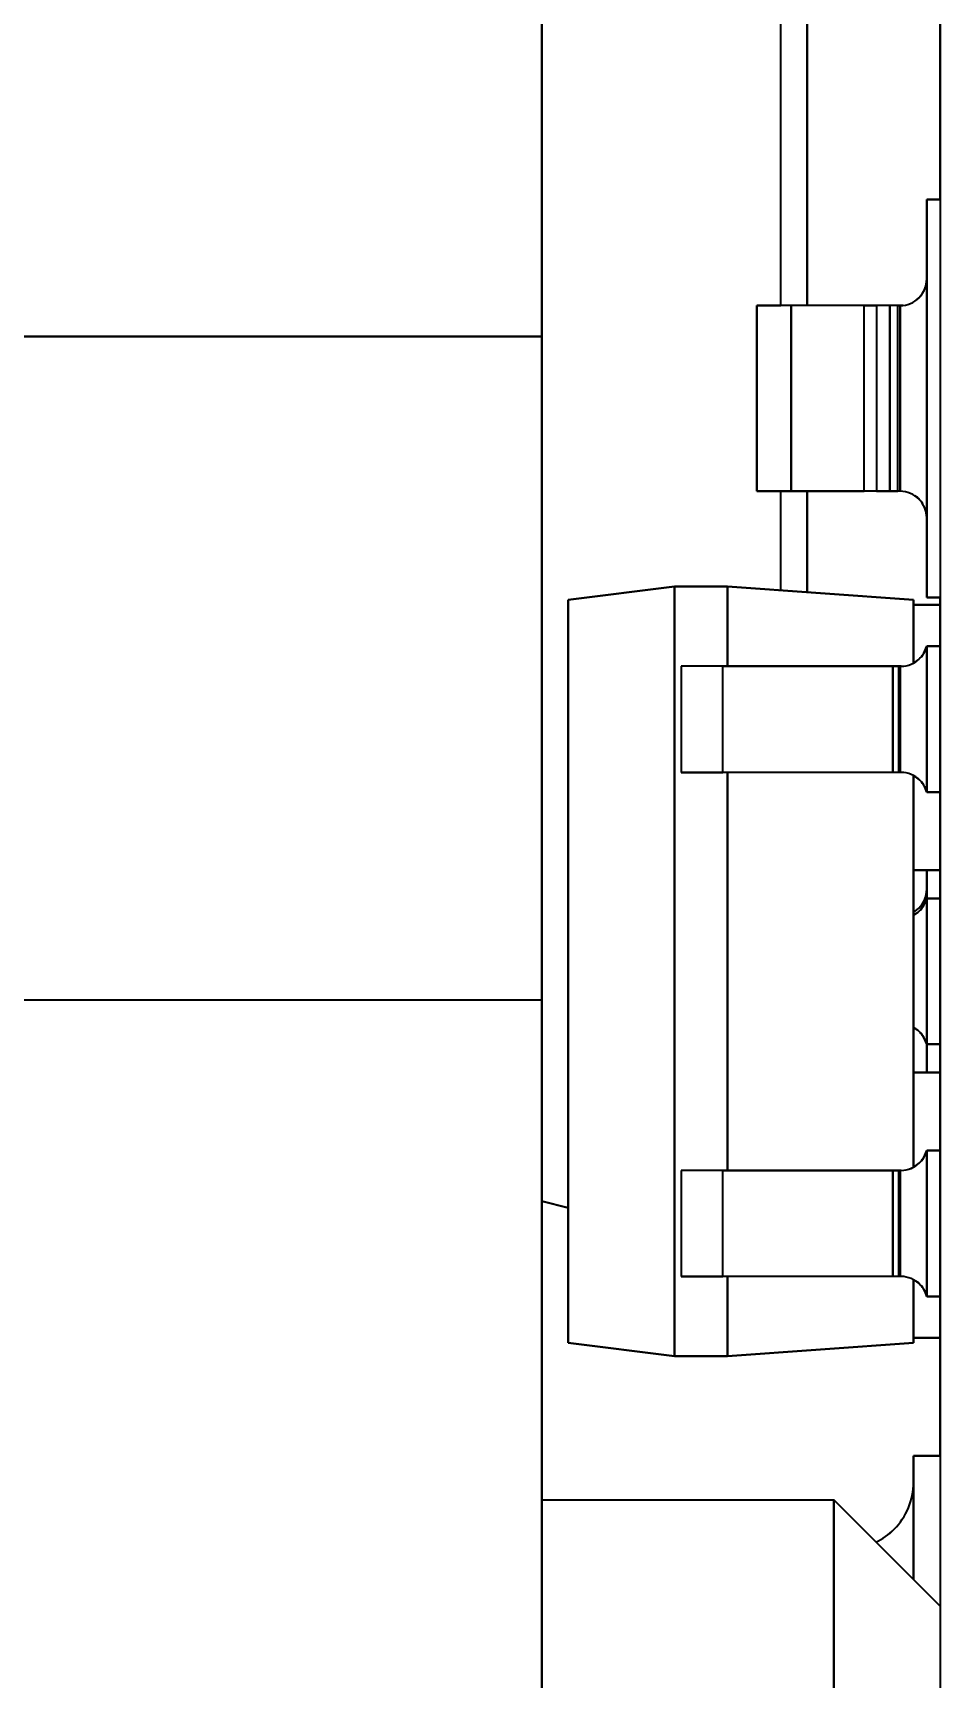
# Model space of a CAD drawing. Extents: x 146 to 1134, y 78 to 926.
# Drawn here: x 285.24 to 288.65, y 330.91 to 337.11 of the extents above; entities that cross this region are included whole.
import ezdxf

# ---------------------------------------------------------------- set-up
doc = ezdxf.new("R2010")
doc.units = 0

msp = doc.modelspace()

# ---------------------------------------------------------------- linework, layer by layer
at = {"color": 7, "lineweight": 35}
msp.add_line((288.6542, 350.7385), (288.6542, 329.0758), dxfattribs=at)
msp.add_line((288.6542, 350.7385), (288.6542, 329.0758), dxfattribs=at)
at = {"color": 7, "lineweight": 35, "ltscale": 0.095}
for p, q in [((287.1542, 335.9702), (287.1542, 339.7702)), ((287.1542, 339.7702), (287.1542, 335.9702)), ((287.1542, 333.4702), (287.1542, 329.6702)), ((287.1542, 329.6702), (287.1542, 333.4702))]:
    msp.add_line(p, q, dxfattribs=at)
at = {"color": 7, "lineweight": 35, "ltscale": 0.02}
for p, q in [((288.6542, 336.4862), (288.6542, 337.2862)), ((288.6542, 337.2862), (288.6542, 336.4862))]:
    msp.add_line(p, q, dxfattribs=at)
at = {"color": 7, "lineweight": 35, "ltscale": 0.026775}
for p, q in [((288.0542, 336.0862), (288.0542, 337.1572)), ((288.0542, 336.0862), (288.0542, 337.1572)), ((288.1542, 337.1572), (288.1542, 336.0862)), ((288.1542, 336.0862), (288.1542, 337.1572))]:
    msp.add_line(p, q, dxfattribs=at)
at = {"color": 7, "lineweight": 35, "ltscale": 0.0375}
for p, q in [((288.6042, 334.9862), (288.6042, 336.4862)), ((288.6042, 336.4862), (288.6042, 334.9862)), ((288.6542, 336.4862), (288.6542, 334.9862)), ((288.6542, 336.4862), (288.6542, 334.9862)), ((287.8542, 332.8272), (287.8542, 334.3272)), ((287.8542, 334.3272), (287.8542, 332.8272))]:
    msp.add_line(p, q, dxfattribs=at)
at = {"color": 7, "lineweight": 35, "ltscale": 0.00125}
for p, q in [((288.6042, 336.4862), (288.6542, 336.4862)), ((288.6542, 336.4862), (288.6042, 336.4862)), ((288.6542, 336.4862), (288.6042, 336.4862)), ((288.6042, 334.9862), (288.6542, 334.9862)), ((288.6542, 334.9862), (288.6042, 334.9862)), ((288.6542, 334.8022), (288.6042, 334.8022)), ((288.6042, 334.8022), (288.6542, 334.8022)), ((288.6542, 334.8022), (288.6042, 334.8022)), ((288.6042, 334.8022), (288.6542, 334.8022)), ((288.6542, 334.8022), (288.6042, 334.8022)), ((288.6042, 334.2522), (288.6542, 334.2522)), ((288.6542, 334.2522), (288.6042, 334.2522)), ((288.6542, 333.8522), (288.6042, 333.8522)), ((288.6042, 333.8522), (288.6542, 333.8522)), ((288.6542, 333.8522), (288.6042, 333.8522)), ((288.6042, 333.3022), (288.6542, 333.3022)), ((288.6542, 333.3022), (288.6042, 333.3022)), ((288.6542, 332.9022), (288.6042, 332.9022)), ((288.6042, 332.9022), (288.6542, 332.9022)), ((288.6542, 332.9022), (288.6042, 332.9022)), ((288.6042, 332.9022), (288.6542, 332.9022)), ((288.6542, 332.9022), (288.6042, 332.9022)), ((288.6042, 332.3522), (288.6542, 332.3522)), ((288.6542, 332.3522), (288.6042, 332.3522))]:
    msp.add_line(p, q, dxfattribs=at)
at = {"color": 7, "lineweight": 35, "ltscale": 0.007509}
msp.add_line((288.6042, 336.4862), (288.6042, 336.1858), dxfattribs=at)
at = {"color": 7, "lineweight": 35, "ltscale": 0.0225}
msp.add_line((288.6042, 336.1862), (288.6042, 335.2862), dxfattribs=at)
at = {"color": 7, "lineweight": 35, "ltscale": 0.000836945}
for p, q in [((287.9977, 336.0862), (287.9642, 336.0862)), ((287.9977, 335.3862), (287.9642, 335.3862))]:
    msp.add_line(p, q, dxfattribs=at)
at = {"color": 7, "lineweight": 35, "ltscale": 0.0175}
for p, q in [((287.9642, 335.3862), (287.9642, 336.0862)), ((287.9642, 336.0862), (287.9642, 335.3862)), ((287.9642, 335.3862), (287.9642, 336.0862)), ((288.0931, 336.0862), (288.0931, 335.3862)), ((288.0931, 335.3862), (288.0931, 336.0862)), ((288.368, 335.3862), (288.368, 336.0862)), ((288.368, 335.3862), (288.368, 336.0862)), ((288.4143, 336.0862), (288.4143, 335.3862)), ((288.4143, 336.0862), (288.4143, 335.3862)), ((288.4648, 336.0862), (288.4648, 335.3862)), ((288.4648, 335.3862), (288.4648, 336.0862)), ((288.4955, 335.3862), (288.4955, 336.0862)), ((288.4955, 335.3862), (288.4955, 336.0862)), ((288.5042, 335.3862), (288.5042, 336.0862)), ((288.5042, 336.0862), (288.5042, 335.3862))]:
    msp.add_line(p, q, dxfattribs=at)
at = {"color": 7, "lineweight": 35, "ltscale": 0.00225}
for p, q in [((287.9642, 336.0862), (288.0542, 336.0862)), ((288.2442, 336.0862), (288.1542, 336.0862))]:
    msp.add_line(p, q, dxfattribs=at)
at = {"color": 7, "lineweight": 35, "ltscale": 0.003222}
for p, q in [((288.0931, 336.0862), (287.9642, 336.0862)), ((287.9642, 335.3862), (288.0931, 335.3862))]:
    msp.add_line(p, q, dxfattribs=at)
at = {"color": 7, "lineweight": 35, "ltscale": 0.002385}
for p, q in [((288.0931, 336.0862), (287.9977, 336.0862)), ((288.0931, 335.3862), (287.9977, 335.3862))]:
    msp.add_line(p, q, dxfattribs=at)
at = {"color": 7, "lineweight": 35, "ltscale": 0.0025}
for p, q in [((288.1542, 336.0862), (288.0542, 336.0862)), ((288.6542, 334.9582), (288.5542, 334.9582)), ((288.6542, 334.9582), (288.5542, 334.9582)), ((288.5542, 334.9582), (288.6542, 334.9582)), ((288.5542, 333.9582), (288.6542, 333.9582)), ((288.6542, 333.9582), (288.5542, 333.9582)), ((288.6542, 333.1962), (288.5542, 333.1962)), ((288.6542, 333.1962), (288.5542, 333.1962)), ((288.5542, 333.1962), (288.6542, 333.1962)), ((288.5542, 332.1962), (288.6542, 332.1962)), ((288.6542, 332.1962), (288.5542, 332.1962)), ((288.6542, 331.7513), (288.5542, 331.7513)), ((288.5542, 331.7513), (288.6542, 331.7513)), ((288.6542, 331.7513), (288.5542, 331.7513)), ((288.5542, 331.7513), (288.6542, 331.7513)), ((288.6542, 331.7513), (288.5542, 331.7513))]:
    msp.add_line(p, q, dxfattribs=at)
at = {"color": 7, "lineweight": 35, "ltscale": 0.006873}
for p, q in [((288.368, 336.0862), (288.0931, 336.0862)), ((288.368, 336.0862), (288.0931, 336.0862)), ((288.368, 335.3862), (288.0931, 335.3862)), ((288.0931, 335.3862), (288.368, 335.3862))]:
    msp.add_line(p, q, dxfattribs=at)
at = {"color": 7, "lineweight": 35, "ltscale": 0.001171}
msp.add_line((288.2911, 336.0862), (288.2442, 336.0862), dxfattribs=at)
at = {"color": 7, "lineweight": 35, "ltscale": 0.005328}
msp.add_line((288.5042, 336.0862), (288.2911, 336.0862), dxfattribs=at)
at = {"color": 7, "lineweight": 35, "ltscale": 0.001157}
for p, q in [((288.4143, 336.0862), (288.368, 336.0862)), ((288.368, 336.0862), (288.4143, 336.0862)), ((288.4143, 335.3862), (288.368, 335.3862)), ((288.4143, 335.3862), (288.368, 335.3862))]:
    msp.add_line(p, q, dxfattribs=at)
at = {"color": 7, "lineweight": 35, "ltscale": 0.001262}
for p, q in [((288.4648, 336.0862), (288.4143, 336.0862)), ((288.4648, 336.0862), (288.4143, 336.0862)), ((288.4648, 335.3862), (288.4143, 335.3862)), ((288.4143, 335.3862), (288.4648, 335.3862))]:
    msp.add_line(p, q, dxfattribs=at)
at = {"color": 7, "lineweight": 35, "ltscale": 0.000769043}
for p, q in [((288.4955, 336.0862), (288.4648, 336.0862)), ((288.4955, 336.0862), (288.4648, 336.0862)), ((288.4648, 335.3862), (288.4955, 335.3862)), ((288.4955, 335.3862), (288.4648, 335.3862))]:
    msp.add_line(p, q, dxfattribs=at)
at = {"color": 7, "lineweight": 35, "ltscale": 0.000217438}
for p, q in [((288.4955, 336.0862), (288.5042, 336.0862)), ((288.5042, 336.0862), (288.4955, 336.0862)), ((288.5042, 335.3862), (288.4955, 335.3862)), ((288.5042, 335.3862), (288.4955, 335.3862))]:
    msp.add_line(p, q, dxfattribs=at)
at = {"color": 7, "lineweight": 35, "ltscale": 0.00026975}
msp.add_line((288.515, 336.0868), (288.5042, 336.0862), dxfattribs=at)
at = {"color": 7, "lineweight": 35, "ltscale": 0.05}
for p, q in [((287.1542, 335.9702), (285.1542, 335.9702)), ((285.1542, 335.9702), (287.1542, 335.9702)), ((285.1542, 333.4702), (287.1542, 333.4702)), ((285.1542, 333.4702), (287.1542, 333.4702))]:
    msp.add_line(p, q, dxfattribs=at)
at = {"color": 7, "lineweight": 35, "ltscale": 0.002383}
msp.add_line((287.1542, 335.8748), (287.1542, 335.9702), dxfattribs=at)
at = {"color": 7, "lineweight": 35, "ltscale": 0.0625}
msp.add_line((287.1542, 335.9702), (287.1542, 333.4702), dxfattribs=at)
at = {"color": 7, "lineweight": 35, "ltscale": 0.006772}
for p, q in [((287.1542, 335.6039), (287.1542, 335.8748)), ((287.1542, 333.5655), (287.1542, 333.8364))]:
    msp.add_line(p, q, dxfattribs=at)
at = {"color": 7, "lineweight": 35, "ltscale": 0.010137}
for p, q in [((287.1542, 335.1985), (287.1542, 335.6039)), ((287.1542, 333.8364), (287.1542, 334.2419))]:
    msp.add_line(p, q, dxfattribs=at)
at = {"color": 7, "lineweight": 35, "ltscale": 0.009332}
msp.add_line((288.0542, 335.0129), (288.0542, 335.3862), dxfattribs=at)
msp.add_line((288.0542, 335.0129), (288.0542, 335.3862), dxfattribs=at)
at = {"color": 7, "lineweight": 35, "ltscale": 0.009511}
for p, q in [((288.1542, 335.3862), (288.1542, 335.0057)), ((288.1542, 335.0057), (288.1542, 335.3862))]:
    msp.add_line(p, q, dxfattribs=at)
at = {"color": 7, "lineweight": 35, "ltscale": 0.0075}
for p, q in [((288.6042, 335.2862), (288.6042, 334.9862)), ((287.8542, 334.7272), (287.8542, 335.0272)), ((287.8542, 335.0272), (287.8542, 334.7272)), ((287.8542, 332.1272), (287.8542, 332.4272)), ((287.8542, 332.4272), (287.8542, 332.1272))]:
    msp.add_line(p, q, dxfattribs=at)
at = {"color": 7, "lineweight": 35, "ltscale": 0.011958}
msp.add_line((287.1542, 334.7202), (287.1542, 335.1985), dxfattribs=at)
at = {"color": 7, "lineweight": 35, "ltscale": 0.010078}
for p, q in [((287.6542, 335.0272), (287.2542, 334.9772)), ((287.2542, 334.9772), (287.6542, 335.0272)), ((287.6542, 335.0272), (287.2542, 334.9772)), ((287.6542, 332.1272), (287.2542, 332.1772)), ((287.2542, 332.1772), (287.6542, 332.1272))]:
    msp.add_line(p, q, dxfattribs=at)
at = {"color": 7, "lineweight": 35, "ltscale": 0.005}
for p, q in [((287.8542, 335.0272), (287.6542, 335.0272)), ((287.6542, 335.0272), (287.8542, 335.0272)), ((287.6542, 335.0272), (287.8542, 335.0272)), ((287.8542, 332.1272), (287.6542, 332.1272)), ((287.6542, 332.1272), (287.8542, 332.1272))]:
    msp.add_line(p, q, dxfattribs=at)
at = {"color": 7, "lineweight": 35, "ltscale": 0.0725}
for p, q in [((287.6542, 332.1272), (287.6542, 335.0272)), ((287.6542, 335.0272), (287.6542, 332.1272))]:
    msp.add_line(p, q, dxfattribs=at)
at = {"color": 7, "lineweight": 35, "ltscale": 0.017545}
for p, q in [((288.5542, 334.9772), (287.8542, 335.0272)), ((287.8542, 335.0272), (288.5542, 334.9772)), ((288.5542, 334.9772), (287.8542, 335.0272)), ((288.5542, 332.1772), (287.8542, 332.1272)), ((287.8542, 332.1272), (288.5542, 332.1772))]:
    msp.add_line(p, q, dxfattribs=at)
at = {"color": 7, "lineweight": 35, "ltscale": 0.07}
for p, q in [((287.2542, 334.9772), (287.2542, 332.1772)), ((287.2542, 332.1772), (287.2542, 334.9772)), ((287.2542, 334.9772), (287.2542, 332.1772))]:
    msp.add_line(p, q, dxfattribs=at)
at = {"color": 7, "lineweight": 35, "ltscale": 0.005959}
for p, q in [((288.5542, 334.7388), (288.5542, 334.9772)), ((288.5542, 334.9772), (288.5542, 334.7388)), ((288.5542, 332.1772), (288.5542, 332.4155))]:
    msp.add_line(p, q, dxfattribs=at)
at = {"color": 7, "lineweight": 35, "ltscale": 0.000700378}
for p, q in [((288.6542, 334.9582), (288.6542, 334.9862)), ((288.6542, 334.9862), (288.6542, 334.9582))]:
    msp.add_line(p, q, dxfattribs=at)
at = {"color": 7, "lineweight": 35, "ltscale": 0.003899}
for p, q in [((288.6542, 334.9582), (288.6542, 334.8022)), ((288.6542, 334.8022), (288.6542, 334.9582))]:
    msp.add_line(p, q, dxfattribs=at)
at = {"color": 7, "lineweight": 35, "ltscale": 0.000658169}
for p, q in [((288.5542, 334.7388), (288.5757, 334.7541)), ((288.5542, 332.8388), (288.5757, 332.8541))]:
    msp.add_line(p, q, dxfattribs=at)
at = {"color": 7, "lineweight": 35, "ltscale": 0.000699913}
for p, q in [((288.5935, 334.7763), (288.6042, 334.8022)), ((288.5935, 333.8263), (288.6042, 333.8522))]:
    msp.add_line(p, q, dxfattribs=at)
at = {"color": 7, "lineweight": 35, "ltscale": 0.000698211}
msp.add_line((288.6042, 334.8022), (288.5936, 334.7764), dxfattribs=at)
at = {"color": 7, "lineweight": 35, "ltscale": 0.000520951}
msp.add_line((288.6042, 334.8022), (288.597, 334.7827), dxfattribs=at)
at = {"color": 7, "lineweight": 35, "ltscale": 0.000338628}
msp.add_line((288.597, 334.7827), (288.6021, 334.7952), dxfattribs=at)
at = {"color": 7, "lineweight": 35, "ltscale": 0.000182985}
for p, q in [((288.6021, 334.7952), (288.6042, 334.8022)), ((288.6021, 332.8951), (288.6042, 332.9022))]:
    msp.add_line(p, q, dxfattribs=at)
at = {"color": 7, "lineweight": 35, "ltscale": 0.01375}
for p, q in [((288.6042, 334.2522), (288.6042, 334.8022)), ((288.6042, 334.2522), (288.6042, 334.8022)), ((288.6042, 334.8022), (288.6042, 334.2522)), ((288.6542, 334.8022), (288.6542, 334.2522)), ((288.6542, 334.2522), (288.6542, 334.8022)), ((288.6042, 333.3022), (288.6042, 333.8522)), ((288.6042, 333.8522), (288.6042, 333.3022)), ((288.6542, 333.8522), (288.6542, 333.3022)), ((288.6542, 333.3022), (288.6542, 333.8522)), ((288.6042, 332.3522), (288.6042, 332.9022)), ((288.6042, 332.3522), (288.6042, 332.9022)), ((288.6042, 332.9022), (288.6042, 332.3522)), ((288.6542, 332.9022), (288.6542, 332.3522)), ((288.6542, 332.3522), (288.6542, 332.9022))]:
    msp.add_line(p, q, dxfattribs=at)
at = {"color": 7, "lineweight": 35, "ltscale": 0.011957}
msp.add_line((287.1542, 334.2419), (287.1542, 334.7202), dxfattribs=at)
at = {"color": 7, "lineweight": 35, "ltscale": 0.00375}
for p, q in [((287.8292, 334.7272), (287.6792, 334.7272)), ((287.8292, 332.8272), (287.6792, 332.8272))]:
    msp.add_line(p, q, dxfattribs=at)
at = {"color": 7, "lineweight": 35, "ltscale": 0.01}
for p, q in [((287.6792, 334.7272), (287.6792, 334.3272)), ((287.6792, 334.7272), (287.6792, 334.3272)), ((287.6792, 334.7272), (287.6792, 334.3272)), ((287.8359, 334.3272), (287.8359, 334.7272)), ((287.8359, 334.3272), (287.8359, 334.7272)), ((288.4766, 334.3272), (288.4766, 334.7272)), ((288.4766, 334.7272), (288.4766, 334.3272)), ((288.499, 334.3272), (288.499, 334.7272)), ((288.499, 334.7272), (288.499, 334.3272)), ((288.5042, 334.7272), (288.5042, 334.3272)), ((288.5042, 334.7272), (288.5042, 334.3272)), ((287.6792, 332.8272), (287.6792, 332.4272)), ((287.6792, 332.8272), (287.6792, 332.4272)), ((287.6792, 332.8272), (287.6792, 332.4272)), ((287.8359, 332.4272), (287.8359, 332.8272)), ((287.8359, 332.4272), (287.8359, 332.8272)), ((288.4766, 332.4272), (288.4766, 332.8272)), ((288.4766, 332.8272), (288.4766, 332.4272)), ((288.499, 332.4272), (288.499, 332.8272)), ((288.499, 332.8272), (288.499, 332.4272)), ((288.5042, 332.8272), (288.5042, 332.4272)), ((288.5042, 332.8272), (288.5042, 332.4272))]:
    msp.add_line(p, q, dxfattribs=at)
at = {"color": 7, "lineweight": 35, "ltscale": 0.003918}
for p, q in [((287.8359, 334.7272), (287.6792, 334.7272)), ((287.6792, 334.3272), (287.8359, 334.3272)), ((287.8359, 332.8272), (287.6792, 332.8272)), ((287.6792, 332.4272), (287.8359, 332.4272))]:
    msp.add_line(p, q, dxfattribs=at)
at = {"color": 7, "lineweight": 35, "ltscale": 0.001131}
for p, q in [((287.7245, 334.7272), (287.6792, 334.7272)), ((287.7245, 334.3272), (287.6792, 334.3272)), ((287.7245, 332.8272), (287.6792, 332.8272)), ((287.7245, 332.4272), (287.6792, 332.4272))]:
    msp.add_line(p, q, dxfattribs=at)
at = {"color": 7, "lineweight": 35, "ltscale": 0.002787}
for p, q in [((287.8359, 334.7272), (287.7245, 334.7272)), ((287.8359, 334.3272), (287.7245, 334.3272)), ((287.8359, 332.8272), (287.7245, 332.8272)), ((287.8359, 332.4272), (287.7245, 332.4272))]:
    msp.add_line(p, q, dxfattribs=at)
at = {"color": 7, "lineweight": 35, "ltscale": 0.000559998}
for p, q in [((287.8516, 334.7272), (287.8292, 334.7272)), ((288.4766, 334.7272), (288.499, 334.7272)), ((288.499, 334.7272), (288.4766, 334.7272)), ((288.499, 334.3272), (288.4766, 334.3272)), ((288.499, 334.3272), (288.4766, 334.3272)), ((287.8516, 332.8272), (287.8292, 332.8272)), ((288.4766, 332.8272), (288.499, 332.8272)), ((288.499, 332.8272), (288.4766, 332.8272)), ((288.499, 332.4272), (288.4766, 332.4272)), ((288.499, 332.4272), (288.4766, 332.4272))]:
    msp.add_line(p, q, dxfattribs=at)
at = {"color": 7, "lineweight": 35, "ltscale": 0.016016}
for p, q in [((287.8359, 334.7272), (288.4766, 334.7272)), ((288.4766, 334.7272), (287.8359, 334.7272)), ((287.8516, 334.7272), (288.4922, 334.7272)), ((288.4766, 334.3272), (287.8359, 334.3272)), ((288.4766, 334.3272), (287.8359, 334.3272)), ((287.8359, 332.8272), (288.4766, 332.8272)), ((288.4766, 332.8272), (287.8359, 332.8272)), ((287.8516, 332.8272), (288.4922, 332.8272)), ((288.4766, 332.4272), (287.8359, 332.4272)), ((288.4766, 332.4272), (287.8359, 332.4272))]:
    msp.add_line(p, q, dxfattribs=at)
at = {"color": 7, "lineweight": 35, "ltscale": 6.86646e-05}
for p, q in [((288.4922, 334.7272), (288.495, 334.7272)), ((288.4922, 332.8272), (288.495, 332.8272))]:
    msp.add_line(p, q, dxfattribs=at)
at = {"color": 7, "lineweight": 35, "ltscale": 0.000301361}
for p, q in [((288.507, 334.7272), (288.495, 334.7272)), ((288.507, 332.8272), (288.495, 332.8272))]:
    msp.add_line(p, q, dxfattribs=at)
at = {"color": 7, "lineweight": 35, "ltscale": 0.000131989}
for p, q in [((288.499, 334.7272), (288.5042, 334.7272)), ((288.5042, 334.7272), (288.499, 334.7272)), ((288.5042, 334.3272), (288.499, 334.3272)), ((288.5042, 334.3272), (288.499, 334.3272)), ((288.499, 332.8272), (288.5042, 332.8272)), ((288.5042, 332.8272), (288.499, 332.8272)), ((288.5042, 332.4272), (288.499, 332.4272)), ((288.5042, 332.4272), (288.499, 332.4272))]:
    msp.add_line(p, q, dxfattribs=at)
at = {"color": 7, "lineweight": 35, "ltscale": 7.85828e-05}
for p, q in [((288.5074, 334.7272), (288.5042, 334.7272)), ((288.5042, 334.7272), (288.5074, 334.7272)), ((288.5074, 334.3272), (288.5042, 334.3272)), ((288.5074, 334.3272), (288.5042, 334.3272)), ((288.5074, 332.8272), (288.5042, 332.8272)), ((288.5042, 332.8272), (288.5074, 332.8272)), ((288.5074, 332.4272), (288.5042, 332.4272)), ((288.5074, 332.4272), (288.5042, 332.4272))]:
    msp.add_line(p, q, dxfattribs=at)
at = {"color": 7, "lineweight": 35, "ltscale": 0.036917}
for p, q in [((288.5542, 332.8388), (288.5542, 334.3155)), ((288.5542, 334.3155), (288.5542, 332.8388))]:
    msp.add_line(p, q, dxfattribs=at)
at = {"color": 7, "lineweight": 35, "ltscale": 0.000647532}
for p, q in [((288.5754, 334.3005), (288.5542, 334.3155)), ((288.5754, 332.4005), (288.5542, 332.4155))]:
    msp.add_line(p, q, dxfattribs=at)
at = {"color": 7, "lineweight": 35, "ltscale": 0.000584297}
for p, q in [((288.5958, 334.274), (288.6042, 334.2522)), ((288.5958, 332.374), (288.6042, 332.3522))]:
    msp.add_line(p, q, dxfattribs=at)
at = {"color": 7, "lineweight": 35, "ltscale": 0.000519255}
for p, q in [((288.597, 334.2716), (288.6042, 334.2522)), ((288.597, 332.3716), (288.6042, 332.3522))]:
    msp.add_line(p, q, dxfattribs=at)
at = {"color": 7, "lineweight": 35, "ltscale": 0.000337924}
for p, q in [((288.6021, 334.2592), (288.597, 334.2716)), ((288.597, 332.8827), (288.6021, 332.8951)), ((288.6021, 332.3592), (288.597, 332.3716))]:
    msp.add_line(p, q, dxfattribs=at)
at = {"color": 7, "lineweight": 35, "ltscale": 0.000182253}
for p, q in [((288.6042, 334.2522), (288.6021, 334.2592)), ((288.6042, 332.3522), (288.6021, 332.3592))]:
    msp.add_line(p, q, dxfattribs=at)
at = {"color": 7, "lineweight": 35, "ltscale": 0.00735}
for p, q in [((288.6542, 334.2522), (288.6542, 333.9582)), ((288.6542, 333.9582), (288.6542, 334.2522)), ((288.6542, 333.1962), (288.6542, 332.9022)), ((288.6542, 332.9022), (288.6542, 333.1962))]:
    msp.add_line(p, q, dxfattribs=at)
at = {"color": 7, "lineweight": 35, "ltscale": 0.001809}
msp.add_line((288.6042, 333.9582), (288.6042, 333.8858), dxfattribs=at)
at = {"color": 7, "lineweight": 35, "ltscale": 0.00265}
for p, q in [((288.6042, 333.8522), (288.6042, 333.9582)), ((288.6042, 333.8522), (288.6042, 333.9582)), ((288.6542, 333.9582), (288.6542, 333.8522)), ((288.6542, 333.8522), (288.6542, 333.9582)), ((288.6042, 333.1962), (288.6042, 333.3022)), ((288.6042, 333.1962), (288.6042, 333.3022)), ((288.6042, 333.3022), (288.6042, 333.1962)), ((288.6542, 333.3022), (288.6542, 333.1962)), ((288.6542, 333.1962), (288.6542, 333.3022))]:
    msp.add_line(p, q, dxfattribs=at)
at = {"color": 7, "lineweight": 35, "ltscale": 0.000850677}
msp.add_line((288.6042, 333.8862), (288.6042, 333.8521), dxfattribs=at)
at = {"color": 7, "lineweight": 35, "ltscale": 0.000652035}
msp.add_line((288.5542, 333.7996), (288.5749, 333.8155), dxfattribs=at)
at = {"color": 7, "lineweight": 35, "ltscale": 0.002384}
msp.add_line((287.1542, 333.4702), (287.1542, 333.5655), dxfattribs=at)
at = {"color": 7, "lineweight": 35, "ltscale": 0.000701201}
msp.add_line((288.6042, 333.3022), (288.5935, 333.3281), dxfattribs=at)
at = {"color": 7, "lineweight": 35, "ltscale": 0.000699208}
msp.add_line((288.5935, 332.8763), (288.6042, 332.9022), dxfattribs=at)
at = {"color": 7, "lineweight": 35, "ltscale": 0.000697506}
msp.add_line((288.6042, 332.9022), (288.5936, 332.8764), dxfattribs=at)
at = {"color": 7, "lineweight": 35, "ltscale": 0.000520236}
msp.add_line((288.6042, 332.9022), (288.597, 332.8827), dxfattribs=at)
at = {"color": 7, "lineweight": 35, "ltscale": 0.002577}
msp.add_line((287.2542, 332.6862), (287.1542, 332.7112), dxfattribs=at)
at = {"color": 7, "lineweight": 35, "ltscale": 0.002576}
msp.add_line((287.1543, 332.7112), (287.2542, 332.6862), dxfattribs=at)
at = {"color": 7, "lineweight": 35, "ltscale": 0.005958}
msp.add_line((288.5542, 332.4155), (288.5542, 332.1772), dxfattribs=at)
at = {"color": 7, "lineweight": 35, "ltscale": 0.0039}
for p, q in [((288.6542, 332.3522), (288.6542, 332.1962)), ((288.6542, 332.1962), (288.6542, 332.3522))]:
    msp.add_line(p, q, dxfattribs=at)
at = {"color": 7, "lineweight": 35, "ltscale": 0.011122}
msp.add_line((288.6542, 331.7513), (288.6542, 332.1962), dxfattribs=at)
at = {"color": 7, "lineweight": 35, "ltscale": 0.002539}
msp.add_line((288.5542, 331.7513), (288.5542, 331.6497), dxfattribs=at)
at = {"color": 7, "lineweight": 35, "ltscale": 0.002531}
msp.add_line((288.5542, 331.65), (288.5542, 331.7513), dxfattribs=at)
at = {"color": 7, "lineweight": 35, "ltscale": 0.011653}
msp.add_line((288.5542, 331.2852), (288.5542, 331.7513), dxfattribs=at)
msp.add_line((288.5542, 331.2852), (288.5542, 331.7513), dxfattribs=at)
at = {"color": 7, "lineweight": 35, "ltscale": 0.002512}
msp.add_line((288.5542, 331.7513), (288.5542, 331.6508), dxfattribs=at)
at = {"color": 7, "lineweight": 35, "ltscale": 0.014153}
msp.add_line((288.6542, 331.7513), (288.6542, 331.1852), dxfattribs=at)
msp.add_line((288.6542, 331.7513), (288.6542, 331.1852), dxfattribs=at)
at = {"color": 7, "lineweight": 35, "ltscale": 0.009153}
msp.add_line((288.5542, 331.6513), (288.5542, 331.2852), dxfattribs=at)
at = {"color": 7, "lineweight": 35, "ltscale": 0.027499}
msp.add_line((287.1542, 331.5852), (288.2542, 331.5852), dxfattribs=at)
msp.add_line((287.1542, 331.5852), (288.2542, 331.5852), dxfattribs=at)
msp.add_line((287.1542, 331.5852), (288.2542, 331.5852), dxfattribs=at)
msp.add_line((287.1542, 331.5852), (288.2542, 331.5852), dxfattribs=at)
msp.add_line((287.1542, 331.5852), (288.2542, 331.5852), dxfattribs=at)
msp.add_line((287.1542, 331.5852), (288.2542, 331.5852), dxfattribs=at)
msp.add_line((287.1542, 331.5852), (288.2542, 331.5852), dxfattribs=at)
msp.add_line((287.1542, 331.5852), (288.2542, 331.5852), dxfattribs=at)
msp.add_line((287.1542, 331.5852), (288.2542, 331.5852), dxfattribs=at)
msp.add_line((287.1542, 331.5852), (288.2542, 331.5852), dxfattribs=at)
msp.add_line((287.1542, 331.5852), (288.2542, 331.5852), dxfattribs=at)
msp.add_line((287.1542, 331.5852), (288.2542, 331.5852), dxfattribs=at)
msp.add_line((287.1542, 331.5852), (288.2542, 331.5852), dxfattribs=at)
msp.add_line((287.1542, 331.5852), (288.2542, 331.5852), dxfattribs=at)
msp.add_line((287.1542, 331.5852), (288.2542, 331.5852), dxfattribs=at)
msp.add_line((287.1542, 331.5852), (288.2542, 331.5852), dxfattribs=at)
msp.add_line((287.1542, 331.5852), (288.2542, 331.5852), dxfattribs=at)
msp.add_line((287.1542, 331.5852), (288.2542, 331.5852), dxfattribs=at)
msp.add_line((287.1542, 331.5852), (288.2542, 331.5852), dxfattribs=at)
msp.add_line((287.1542, 331.5852), (288.2542, 331.5852), dxfattribs=at)
msp.add_line((287.1542, 331.5852), (288.2542, 331.5852), dxfattribs=at)
msp.add_line((287.1542, 331.5852), (288.2542, 331.5852), dxfattribs=at)
msp.add_line((287.1542, 331.5852), (288.2542, 331.5852), dxfattribs=at)
msp.add_line((287.1542, 331.5852), (288.2542, 331.5852), dxfattribs=at)
msp.add_line((287.1542, 331.5852), (288.2542, 331.5852), dxfattribs=at)
msp.add_line((287.1542, 331.5852), (288.2542, 331.5852), dxfattribs=at)
msp.add_line((287.1542, 331.5852), (288.2542, 331.5852), dxfattribs=at)
msp.add_line((287.1542, 331.5852), (288.2542, 331.5852), dxfattribs=at)
at = {"color": 7, "lineweight": 35, "ltscale": 0.03375}
for p, q in [((288.2542, 331.5852), (288.2542, 330.2352)), ((288.2542, 330.2352), (288.2542, 331.5852))]:
    msp.add_line(p, q, dxfattribs=at)
at = {"color": 7, "lineweight": 35, "ltscale": 0.014142}
for p, q in [((288.6542, 331.1852), (288.2542, 331.5852)), ((288.2542, 331.5852), (288.6542, 331.1852))]:
    msp.add_line(p, q, dxfattribs=at)
at = {"color": 7, "lineweight": 35, "ltscale": 0.010001}
msp.add_line((288.6542, 331.3102), (288.6542, 330.9102), dxfattribs=at)
at = {"color": 7, "lineweight": 35, "ltscale": 0.003111}
msp.add_line((288.6542, 331.3102), (288.6542, 331.1857), dxfattribs=at)
msp.add_line((288.6542, 331.3102), (288.6542, 331.1857), dxfattribs=at)
msp.add_line((288.6542, 331.3102), (288.6542, 331.1857), dxfattribs=at)
msp.add_line((288.6542, 331.3102), (288.6542, 331.1857), dxfattribs=at)
msp.add_line((288.6542, 331.3102), (288.6542, 331.1857), dxfattribs=at)
msp.add_line((288.6542, 331.3102), (288.6542, 331.1857), dxfattribs=at)
msp.add_line((288.6542, 331.3102), (288.6542, 331.1857), dxfattribs=at)
msp.add_line((288.6542, 331.3102), (288.6542, 331.1857), dxfattribs=at)
msp.add_line((288.6542, 331.3102), (288.6542, 331.1857), dxfattribs=at)
msp.add_line((288.6542, 331.3102), (288.6542, 331.1857), dxfattribs=at)
msp.add_line((288.6542, 331.3102), (288.6542, 331.1857), dxfattribs=at)
msp.add_line((288.6542, 331.3102), (288.6542, 331.1857), dxfattribs=at)
msp.add_line((288.6542, 331.3102), (288.6542, 331.1857), dxfattribs=at)
at = {"color": 7, "lineweight": 35}
for centre, radius, start, end in [((288.5044, 336.186), 0.0997, 308.1409, 0.07941), ((288.5037, 336.1863), 0.1005, 337.55247, 359.93587), ((288.5042, 336.1862), 0.1, 337.5, 0), ((288.5037, 336.1876), 0.1014, 270.31762, 314.67175), ((288.5042, 336.1862), 0.1, 270, 315), ((288.5038, 336.1864), 0.1004, 315.0489, 337.44817), ((288.5042, 336.1862), 0.1, 315, 337.5), ((288.5042, 335.2862), 0.1, 45, 90), ((288.5037, 335.2848), 0.1014, 45.33459, 89.6766), ((288.4992, 335.2816), 0.1067, 32.82444, 51.24575), ((288.5042, 335.2862), 0.1, 22.5, 45), ((288.5038, 335.2859), 0.1004, 22.55183, 44.9511), ((288.4985, 335.285), 0.1057, 0.61191, 24.47676), ((288.5037, 335.2861), 0.1005, 0.06413, 22.44753), ((288.5042, 335.2862), 0.1, 360, 22.5), ((288.5074, 334.8272), 0.1, 270, 315.3377), ((288.5072, 334.8273), 0.1002, 270.08715, 315.38057), ((288.5074, 334.8272), 0.1, 315.3377, 333.57193), ((288.4997, 334.8327), 0.1094, 316.16972, 332.77669), ((288.4997, 334.8327), 0.1094, 316.17791, 332.7835), ((288.5074, 334.2272), 0.1, 44.65799, 90), ((288.5072, 334.227), 0.1002, 44.61526, 89.91318), ((288.5074, 334.2272), 0.1, 26.39857, 44.65799), ((288.4996, 334.2216), 0.1095, 27.20123, 43.82044), ((288.4997, 334.2216), 0.1094, 27.22331, 43.83028), ((288.5044, 333.886), 0.0997, 308.1409, 0.07941), ((288.5042, 333.8862), 0.1, 337.5, 0), ((288.5037, 333.8863), 0.1005, 337.55247, 359.93587), ((288.5074, 333.8772), 0.1, 297.81466, 345.52249), ((288.5081, 333.8766), 0.0992, 297.69534, 329.47822), ((288.5038, 333.8864), 0.1004, 315.0489, 337.44817), ((288.4997, 333.8827), 0.1094, 316.17791, 332.7835), ((288.5074, 333.2772), 0.1, 14.47751, 62.07951), ((288.5081, 333.2777), 0.0992, 30.56551, 62.30749), ((288.4997, 333.2716), 0.1094, 27.22331, 43.83028), ((288.5074, 332.9272), 0.1, 315.3377, 333.57193), ((288.4997, 332.9327), 0.1094, 316.16972, 332.77669), ((288.4997, 332.9327), 0.1094, 316.17791, 332.7835), ((288.5074, 332.9272), 0.1, 270, 315.3377), ((288.5072, 332.9273), 0.1002, 270.08715, 315.38057), ((288.5074, 332.3272), 0.1, 44.65799, 90), ((288.5072, 332.327), 0.1002, 44.61526, 89.91318), ((288.5074, 332.3272), 0.1, 26.39857, 44.65799), ((288.4996, 332.3216), 0.1095, 27.20123, 43.82044), ((288.4997, 332.3217), 0.1094, 27.22331, 43.83028), ((288.3033, 331.6515), 0.2509, 337.52596, 359.94759), ((288.3033, 331.6515), 0.2509, 337.52596, 359.94759), ((288.3033, 331.6515), 0.2509, 337.52596, 359.94759), ((288.3042, 331.6513), 0.25, 337.48815, 0), ((288.3033, 331.6515), 0.2509, 337.52596, 359.94759), ((288.3015, 331.6529), 0.2531, 315.22397, 337.39274), ((288.3015, 331.6529), 0.2531, 315.22397, 337.39274), ((288.3015, 331.6529), 0.2531, 315.22397, 337.39274), ((288.3042, 331.6513), 0.25, 315.06256, 337.48815), ((288.3015, 331.6529), 0.2531, 315.22397, 337.39274), ((288.3042, 331.6513), 0.25, 295.7891, 315.06256), ((288.3053, 331.6502), 0.2485, 295.68326, 315.05732), ((288.3053, 331.6502), 0.2485, 295.68298, 315.05732), ((288.3053, 331.6502), 0.2485, 295.6832, 315.05732), ((288.3053, 331.6502), 0.2485, 295.68292, 315.05732)]:
    msp.add_arc(centre, radius, start, end, dxfattribs=at)

doc.saveas('drawing.dxf')
